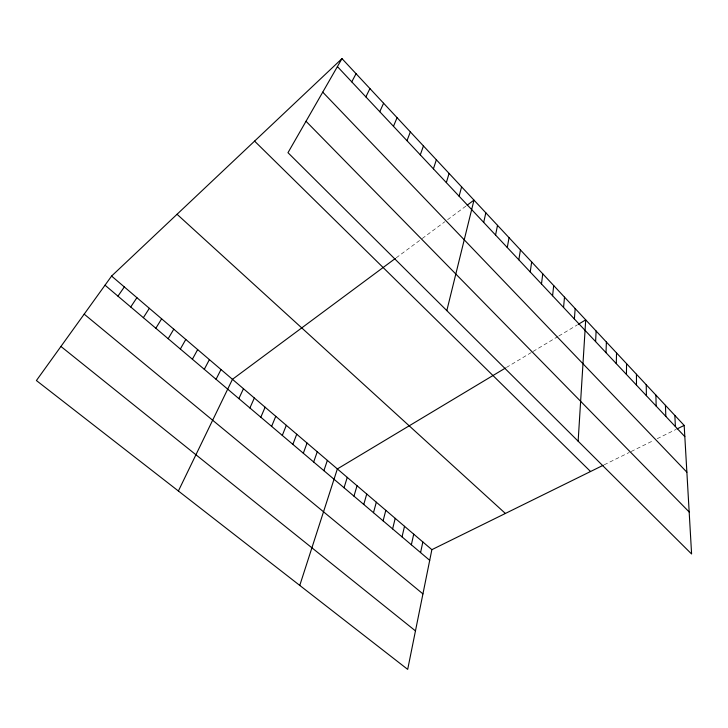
<?xml version="1.0" encoding="UTF-8"?>
<svg xmlns="http://www.w3.org/2000/svg" width="728" height="728" viewBox="0 0 728 728"><rect width="100%" height="100%" fill="white"/><g stroke="black" fill="none" stroke-linecap="round" stroke-linejoin="round"><path stroke-width="0.55" stroke-dasharray="3.64 2.73" d="M396.223 257.812L419.583 240.486M422.213 238.529L444.917 221.685M447.584 219.701L466.229 205.869M506.379 367.485L531.194 352.589M533.087 351.451L557.921 336.545M558.84 335.99L577.295 324.916M604.213 464.792L629.238 452.47M631.149 451.524L653.289 440.622M657.193 438.702L676.112 429.384"/><path stroke-width="1.09" d="M626.453 374.456L626.544 363.645M616.298 363.636L616.525 352.898M606.015 352.68L606.379 342.024M595.604 341.596L596.114 331.012M578.141 441.195L585.712 319.865L578.223 324.36M574.374 318.982L575.175 308.572M563.554 307.453L564.509 297.142M552.588 295.777L553.699 285.558M541.486 283.947L542.751 273.828M530.23 271.963L531.668 261.944M518.827 259.814L520.429 249.895M507.27 247.511L509.054 237.701M603.221 465.274L431.868 549.667L407.689 669.378L36.4 380.544L111.593 276.058L341.987 58.622L684.174 425.416L691.6 553.999L287.979 152.689L341.987 58.622M495.559 235.035L497.515 225.334M420.575 552.597L422.841 541.96M483.692 222.395L485.831 212.813M411.347 544.781L413.722 534.17M402.029 536.882L404.513 526.298M446.819 310.629L473.992 200.118L467.094 205.232M392.61 528.901L395.213 518.354M383.101 520.839L385.813 510.328M373.482 512.694L376.321 502.211M459.095 196.187L461.616 186.859M363.773 504.459L366.73 494.021M353.963 496.15L357.039 485.74M446.346 182.61L449.076 173.41M344.044 487.742L347.247 477.377M299.772 585.421L337.355 468.932L505.469 368.031M433.415 168.841L436.354 159.769M323.896 470.67L327.363 460.387M313.668 461.998L317.262 451.76M420.293 154.864L423.45 145.937M303.321 453.235L307.052 443.043M292.865 444.371L296.733 434.225M406.988 140.686L410.355 131.914M282.3 435.417L286.313 425.316M271.617 426.371L275.766 416.316M393.475 126.299L397.079 117.672M260.815 417.217L265.119 407.216M249.895 407.962L254.345 398.016M379.77 111.703L383.601 103.24M238.857 398.607L243.461 388.716M178.387 491L232.459 379.315L395.331 258.467M365.865 96.888L369.933 88.579M216.061 379.288L220.994 369.515M204.295 369.324L209.391 359.605M351.742 81.845L356.065 73.71M192.392 359.232L197.661 349.586M180.353 349.031L185.795 339.448M168.168 338.702L173.783 329.192M155.838 328.255L161.634 318.819M143.361 317.681L149.349 308.317M130.731 306.979L136.91 297.688M117.954 296.15L124.324 286.941M677.122 428.883L684.174 425.416M60.934 346.455L415.461 630.885M84.184 314.141L422.932 593.893M105.023 285.194L429.711 560.342M111.593 276.058L431.868 549.667M177.05 214.287L505.387 513.458M254.582 141.114L590.563 471.517M306.015 121.267L689.17 511.975M322.741 92.138L686.877 472.199M337.41 66.585L684.821 436.627M674.856 415.424L675.393 426.581M665.428 405.314L665.838 416.407M655.883 395.086L656.174 406.106M646.227 384.73L646.391 395.686M636.445 374.256L636.481 385.139"/></g></svg>
